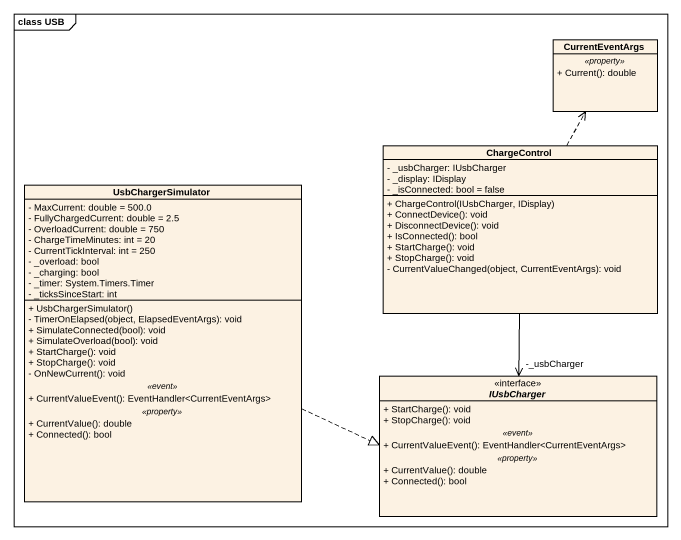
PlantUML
@startuml
mainframe class USB
hide circle
hide empty members
skinparam classAttributeIconSize 0
class CurrentEventArgs {
  .. <<property>> ..
  + Current(): double
}
class ChargeControl {
  - _usbCharger: IUsbCharger
  - _display: IDisplay
  - _isConnected: bool = false
  + ChargeControl(IUsbCharger, IDisplay)
  + ConnectDevice(): void
  + DisconnectDevice(): void
  + IsConnected(): bool
  + StartCharge(): void
  + StopCharge(): void
  - CurrentValueChanged(object, CurrentEventArgs): void
}
class UsbChargerSimulator {
  - MaxCurrent: double = 500.0
  - FullyChargedCurrent: double = 2.5
  - OverloadCurrent: double = 750
  - ChargeTimeMinutes: int = 20
  - CurrentTickInterval: int = 250
  - _overload: bool
  - _charging: bool
  - _timer: System.Timers.Timer
  - _ticksSinceStart: int
  --
  + UsbChargerSimulator()
  - TimerOnElapsed(object, ElapsedEventArgs): void
  + SimulateConnected(bool): void
  + SimulateOverload(bool): void
  + StartCharge(): void
  + StopCharge(): void
  - OnNewCurrent(): void
  .. <<event>> ..
  + CurrentValueEvent(): EventHandler<CurrentEventArgs>
  .. <<property>> ..
  + CurrentValue(): double
  + Connected(): bool
}
interface IUsbCharger {
  + StartCharge(): void
  + StopCharge(): void
  .. <<event>> ..
  + CurrentValueEvent(): EventHandler<CurrentEventArgs>
  .. <<property>> ..
  + CurrentValue(): double
  + Connected(): bool
}
ChargeControl .up.> CurrentEventArgs
ChargeControl --> "-_usbCharger" IUsbCharger
UsbChargerSimulator .right.|> IUsbCharger
@enduml
